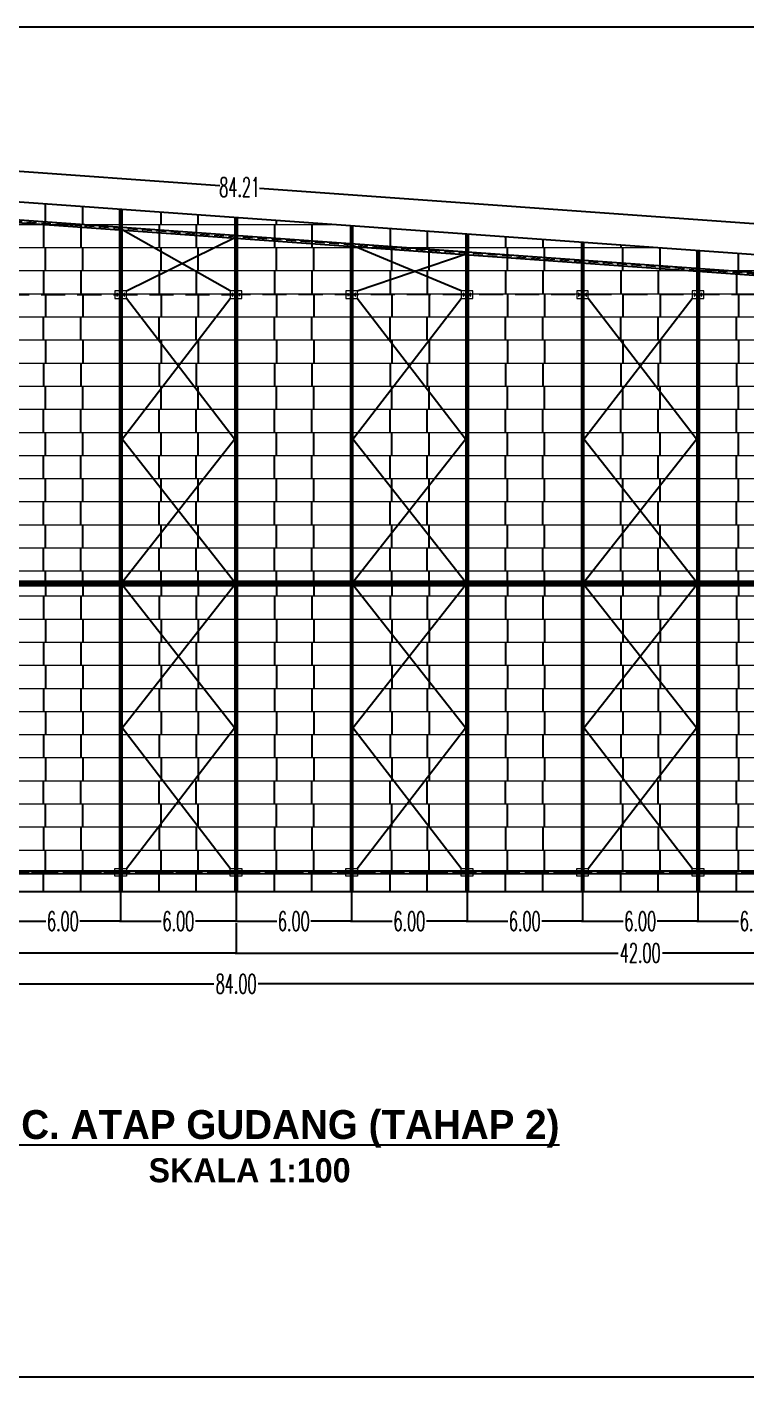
# Model space of a CAD drawing. Header units: millimetres. Extents: x 2175 to 3376, y 1504 to 1740.
# Drawn here: x 2707.1 to 2744.5, y 1505.2 to 1575.3 of the extents above; entities that cross this region are included whole.
import ezdxf

# ---------------------------------------------------------------- set-up
doc = ezdxf.new("R2010")
doc.units = ezdxf.units.MM
doc.linetypes.add('HIDDEN', pattern=[0.375, 0.25, -0.125])
for name, color, linetype in [('Atap', 3, 'Continuous'), ('GR', 7, 'Continuous'), ('KOP TEKS', 1, 'Continuous')]:
    doc.layers.add(name, color=color, linetype=linetype)
for name, color, linetype, lineweight in [('GRS-TIPIS', 253, 'Continuous', 9), ('HAT', 8, 'Continuous', 9), ('Pondasi', 6, 'Continuous', 9)]:
    doc.layers.add(name, color=color, linetype=linetype, lineweight=lineweight)
doc.styles.add('-DIM2', font='simplex.shx', dxfattribs={"width": 0.55})
doc.styles.get("Standard").update_dxf_attribs({"font": 'arial.ttf'})
doc.dimstyles.new('DENAH KANTOR', dxfattribs={"dimtxt": 1, "dimasz": 0.05, "dimexe": 0.05, "dimexo": 0.05, "dimgap": 0.05, "dimtad": 0, "dimtih": 1, "dimtoh": 1, "dimzin": 0, "dimdsep": 46, "dimtxsty": '-DIM2', "dimblk": 'ARCHTICK', "dimcen": 0.3, "dimdle": 0.05, "dimclrd": 1, "dimclre": 1, "dimclrt": 7, "dimadec": 0, "dimazin": 0, "dimtfac": 1, "dimtix": 1, "dimtofl": 0, "dimtmove": 0, "dimatfit": 3, "dimldrblk": 'ARCHTICK', "dimfxl": 1, "dimtolj": 1, "dimtzin": 0, "dimarcsym": 0})

# ---------------------------------------------------------------- blocks, each defined once
blk = doc.blocks.new('WF300')
at = {"layer": 'Pondasi'}
for p, q in [((4219.418, -131.977), (4219.418, -132.102)), ((4219.698, -132.102), (4219.698, -131.977)), ((4219.408, -132.102), (4219.418, -132.102)), ((4219.418, -132.034), (4219.698, -132.034)), ((4219.418, -132.044), (4219.698, -132.044)), ((4219.558, -132.044), (4219.558, -132.034)), ((4219.698, -132.102), (4219.708, -132.102))]:
    blk.add_line(p, q, dxfattribs=at)
blk.add_lwpolyline([(4219.783, -132.189), (4219.783, -131.889), (4219.333, -131.889), (4219.333, -132.189)], close=True, dxfattribs=at)
for points in [[(4219.418, -131.977), (4219.408, -131.977), (4219.408, -132.102)], [(4219.708, -132.102), (4219.708, -131.977), (4219.698, -131.977)]]:
    blk.add_lwpolyline(points, dxfattribs=at)
blk = doc.blocks.new('_ArchTick')
at = {"color": 0, "linetype": 'ByBlock', "const_width": 0.15}
blk.add_lwpolyline([(-0.5, -0.5), (0.5, 0.5)], dxfattribs=at)
blk = doc.blocks.new('*D1006')
at = {"layer": 'Defpoints', "color": 0, "linetype": 'Continuous', "transparency": 16777216}
for p in [(2675.993, 1528.809), (2717.993, 1528.809), (2717.993, 1527.209)]:
    blk.add_point(p, dxfattribs=at)
at = {"layer": 'GR', "color": 1, "linetype": 'Continuous', "lineweight": -2, "transparency": 16777216}
for p, q in [((2675.993, 1528.759), (2675.993, 1527.159)), ((2717.993, 1528.759), (2717.993, 1527.159)), ((2675.943, 1527.209), (2695.843, 1527.209)), ((2718.043, 1527.209), (2698.143, 1527.209))]:
    blk.add_line(p, q, dxfattribs=at)
at = {"layer": 'GR', "color": 1, "linetype": 'Continuous', "lineweight": -2, "transparency": 16777216, "xscale": 0.05, "yscale": 0.05, "zscale": 0.05, "rotation": 180}
blk.add_blockref('_ArchTick', (2675.993, 1527.209), dxfattribs=at)
at = {"layer": 'GR', "color": 1, "linetype": 'Continuous', "lineweight": -2, "transparency": 16777216, "xscale": 0.05, "yscale": 0.05, "zscale": 0.05}
blk.add_blockref('_ArchTick', (2717.993, 1527.209), dxfattribs=at)
at = {"layer": 'GR', "color": 7, "linetype": 'Continuous', "transparency": 16777216, "insert": (2696.993, 1527.209), "char_height": 1, "attachment_point": 5, "style": '-DIM2'}
blk.add_mtext('\\A1;42.00', dxfattribs=at)
blk = doc.blocks.new('*D1007')
at = {"layer": 'Defpoints', "color": 0, "linetype": 'Continuous', "transparency": 16777216}
for p in [(2717.993, 1528.809), (2759.993, 1528.809), (2759.993, 1527.209)]:
    blk.add_point(p, dxfattribs=at)
at = {"layer": 'GR', "color": 1, "linetype": 'Continuous', "lineweight": -2, "transparency": 16777216}
for p, q in [((2717.993, 1528.759), (2717.993, 1527.159)), ((2759.993, 1528.759), (2759.993, 1527.159)), ((2717.943, 1527.209), (2737.843, 1527.209)), ((2760.043, 1527.209), (2740.143, 1527.209))]:
    blk.add_line(p, q, dxfattribs=at)
at = {"layer": 'GR', "color": 1, "linetype": 'Continuous', "lineweight": -2, "transparency": 16777216, "xscale": 0.05, "yscale": 0.05, "zscale": 0.05, "rotation": 180}
blk.add_blockref('_ArchTick', (2717.993, 1527.209), dxfattribs=at)
at = {"layer": 'GR', "color": 1, "linetype": 'Continuous', "lineweight": -2, "transparency": 16777216, "xscale": 0.05, "yscale": 0.05, "zscale": 0.05}
blk.add_blockref('_ArchTick', (2759.993, 1527.209), dxfattribs=at)
at = {"layer": 'GR', "color": 7, "linetype": 'Continuous', "transparency": 16777216, "insert": (2738.993, 1527.209), "char_height": 1, "attachment_point": 5, "style": '-DIM2'}
blk.add_mtext('\\A1;42.00', dxfattribs=at)
blk = doc.blocks.new('*D1009')
at = {"layer": 'Defpoints', "color": 0, "linetype": 'Continuous', "transparency": 16777216}
for p in [(2676.065, 1568.406), (2760.179, 1564.002), (2760.065, 1562.406)]:
    blk.add_point(p, dxfattribs=at)
at = {"layer": 'GR', "color": 1, "linetype": 'Continuous', "lineweight": -2, "transparency": 16777216}
for p, q in [((2676.068, 1568.456), (2676.182, 1570.052)), ((2676.129, 1570.006), (2717.146, 1567.076)), ((2760.228, 1563.999), (2719.211, 1566.929)), ((2760.068, 1562.456), (2760.182, 1564.052))]:
    blk.add_line(p, q, dxfattribs=at)
at = {"layer": 'GR', "color": 1, "linetype": 'Continuous', "lineweight": -2, "transparency": 16777216, "xscale": 0.05, "yscale": 0.05, "zscale": 0.05}
for p, rotation in [((2676.179, 1570.002), 175.914383220025), ((2760.179, 1564.002), 355.914383220025)]:
    blk.add_blockref('_ArchTick', p, dxfattribs=dict(at, rotation=rotation))
at = {"layer": 'GR', "color": 7, "linetype": 'Continuous', "transparency": 16777216, "insert": (2718.179, 1567.002), "char_height": 1, "attachment_point": 5, "style": '-DIM2'}
blk.add_mtext('\\A1;84.21', dxfattribs=at)
blk = doc.blocks.new('*D1010')
at = {"layer": 'Defpoints', "color": 0, "linetype": 'Continuous', "transparency": 16777216}
for p in [(2675.993, 1527.209), (2759.993, 1527.209), (2759.993, 1525.609)]:
    blk.add_point(p, dxfattribs=at)
at = {"layer": 'GR', "color": 1, "linetype": 'Continuous', "lineweight": -2, "transparency": 16777216}
for p, q in [((2675.993, 1527.159), (2675.993, 1525.559)), ((2759.993, 1527.159), (2759.993, 1525.559)), ((2675.943, 1525.609), (2716.843, 1525.609)), ((2760.043, 1525.609), (2719.143, 1525.609))]:
    blk.add_line(p, q, dxfattribs=at)
at = {"layer": 'GR', "color": 1, "linetype": 'Continuous', "lineweight": -2, "transparency": 16777216, "xscale": 0.05, "yscale": 0.05, "zscale": 0.05, "rotation": 180}
blk.add_blockref('_ArchTick', (2675.993, 1525.609), dxfattribs=at)
at = {"layer": 'GR', "color": 1, "linetype": 'Continuous', "lineweight": -2, "transparency": 16777216, "xscale": 0.05, "yscale": 0.05, "zscale": 0.05}
blk.add_blockref('_ArchTick', (2759.993, 1525.609), dxfattribs=at)
at = {"layer": 'GR', "color": 7, "linetype": 'Continuous', "transparency": 16777216, "insert": (2717.993, 1525.609), "char_height": 1, "attachment_point": 5, "style": '-DIM2'}
blk.add_mtext('\\A1;84.00', dxfattribs=at)
blk = doc.blocks.new('*D1015')
at = {"layer": 'Defpoints', "color": 0, "linetype": 'Continuous', "transparency": 16777216}
for p in [(2717.993, 1530.409), (2723.993, 1530.409), (2717.993, 1528.859)]:
    blk.add_point(p, dxfattribs=at)
at = {"layer": 'GR', "color": 1, "linetype": 'Continuous', "lineweight": -2, "transparency": 16777216}
for p, q in [((2717.993, 1530.359), (2717.993, 1528.809)), ((2723.993, 1530.359), (2723.993, 1528.809)), ((2717.943, 1528.859), (2720.105, 1528.859)), ((2724.043, 1528.859), (2721.881, 1528.859))]:
    blk.add_line(p, q, dxfattribs=at)
at = {"layer": 'GR', "color": 1, "linetype": 'Continuous', "lineweight": -2, "transparency": 16777216, "xscale": 0.05, "yscale": 0.05, "zscale": 0.05, "rotation": 180}
blk.add_blockref('_ArchTick', (2717.993, 1528.859), dxfattribs=at)
at = {"layer": 'GR', "color": 1, "linetype": 'Continuous', "lineweight": -2, "transparency": 16777216, "xscale": 0.05, "yscale": 0.05, "zscale": 0.05}
blk.add_blockref('_ArchTick', (2723.993, 1528.859), dxfattribs=at)
at = {"layer": 'GR', "color": 7, "linetype": 'Continuous', "transparency": 16777216, "insert": (2720.993, 1528.859), "char_height": 1, "attachment_point": 5, "style": '-DIM2'}
blk.add_mtext('\\A1;6.00', dxfattribs=at)
blk = doc.blocks.new('*D1016')
at = {"layer": 'Defpoints', "color": 0, "linetype": 'Continuous', "transparency": 16777216}
for p in [(2711.993, 1530.409), (2717.993, 1530.409), (2717.993, 1528.859)]:
    blk.add_point(p, dxfattribs=at)
at = {"layer": 'GR', "color": 1, "linetype": 'Continuous', "lineweight": -2, "transparency": 16777216}
for p, q in [((2711.993, 1530.359), (2711.993, 1528.809)), ((2717.993, 1530.359), (2717.993, 1528.809)), ((2711.943, 1528.859), (2714.105, 1528.859)), ((2718.043, 1528.859), (2715.881, 1528.859))]:
    blk.add_line(p, q, dxfattribs=at)
at = {"layer": 'GR', "color": 1, "linetype": 'Continuous', "lineweight": -2, "transparency": 16777216, "xscale": 0.05, "yscale": 0.05, "zscale": 0.05, "rotation": 180}
blk.add_blockref('_ArchTick', (2711.993, 1528.859), dxfattribs=at)
at = {"layer": 'GR', "color": 1, "linetype": 'Continuous', "lineweight": -2, "transparency": 16777216, "xscale": 0.05, "yscale": 0.05, "zscale": 0.05}
blk.add_blockref('_ArchTick', (2717.993, 1528.859), dxfattribs=at)
at = {"layer": 'GR', "color": 7, "linetype": 'Continuous', "transparency": 16777216, "insert": (2714.993, 1528.859), "char_height": 1, "attachment_point": 5, "style": '-DIM2'}
blk.add_mtext('\\A1;6.00', dxfattribs=at)
blk = doc.blocks.new('*D1018')
at = {"layer": 'Defpoints', "color": 0, "linetype": 'Continuous', "transparency": 16777216}
for p in [(2705.993, 1530.409), (2711.993, 1530.409), (2705.993, 1528.859)]:
    blk.add_point(p, dxfattribs=at)
at = {"layer": 'GR', "color": 1, "linetype": 'Continuous', "lineweight": -2, "transparency": 16777216}
for p, q in [((2705.993, 1530.359), (2705.993, 1528.809)), ((2711.993, 1530.359), (2711.993, 1528.809)), ((2705.943, 1528.859), (2708.105, 1528.859)), ((2712.043, 1528.859), (2709.881, 1528.859))]:
    blk.add_line(p, q, dxfattribs=at)
at = {"layer": 'GR', "color": 1, "linetype": 'Continuous', "lineweight": -2, "transparency": 16777216, "xscale": 0.05, "yscale": 0.05, "zscale": 0.05, "rotation": 180}
blk.add_blockref('_ArchTick', (2705.993, 1528.859), dxfattribs=at)
at = {"layer": 'GR', "color": 1, "linetype": 'Continuous', "lineweight": -2, "transparency": 16777216, "xscale": 0.05, "yscale": 0.05, "zscale": 0.05}
blk.add_blockref('_ArchTick', (2711.993, 1528.859), dxfattribs=at)
at = {"layer": 'GR', "color": 7, "linetype": 'Continuous', "transparency": 16777216, "insert": (2708.993, 1528.859), "char_height": 1, "attachment_point": 5, "style": '-DIM2'}
blk.add_mtext('\\A1;6.00', dxfattribs=at)
blk = doc.blocks.new('*D1021')
at = {"layer": 'Defpoints', "color": 0, "linetype": 'Continuous', "transparency": 16777216}
for p in [(2735.993, 1530.409), (2741.993, 1530.409), (2741.993, 1528.859)]:
    blk.add_point(p, dxfattribs=at)
at = {"layer": 'GR', "color": 1, "linetype": 'Continuous', "lineweight": -2, "transparency": 16777216}
for p, q in [((2735.993, 1530.359), (2735.993, 1528.809)), ((2741.993, 1530.359), (2741.993, 1528.809)), ((2735.943, 1528.859), (2738.105, 1528.859)), ((2742.043, 1528.859), (2739.881, 1528.859))]:
    blk.add_line(p, q, dxfattribs=at)
at = {"layer": 'GR', "color": 1, "linetype": 'Continuous', "lineweight": -2, "transparency": 16777216, "xscale": 0.05, "yscale": 0.05, "zscale": 0.05, "rotation": 180}
blk.add_blockref('_ArchTick', (2735.993, 1528.859), dxfattribs=at)
at = {"layer": 'GR', "color": 1, "linetype": 'Continuous', "lineweight": -2, "transparency": 16777216, "xscale": 0.05, "yscale": 0.05, "zscale": 0.05}
blk.add_blockref('_ArchTick', (2741.993, 1528.859), dxfattribs=at)
at = {"layer": 'GR', "color": 7, "linetype": 'Continuous', "transparency": 16777216, "insert": (2738.993, 1528.859), "char_height": 1, "attachment_point": 5, "style": '-DIM2'}
blk.add_mtext('\\A1;6.00', dxfattribs=at)
blk = doc.blocks.new('*D1022')
at = {"layer": 'Defpoints', "color": 0, "linetype": 'Continuous', "transparency": 16777216}
for p in [(2741.993, 1530.409), (2747.993, 1530.409), (2741.993, 1528.859)]:
    blk.add_point(p, dxfattribs=at)
at = {"layer": 'GR', "color": 1, "linetype": 'Continuous', "lineweight": -2, "transparency": 16777216}
for p, q in [((2741.993, 1530.359), (2741.993, 1528.809)), ((2747.993, 1530.359), (2747.993, 1528.809)), ((2741.943, 1528.859), (2744.105, 1528.859)), ((2748.043, 1528.859), (2745.881, 1528.859))]:
    blk.add_line(p, q, dxfattribs=at)
at = {"layer": 'GR', "color": 1, "linetype": 'Continuous', "lineweight": -2, "transparency": 16777216, "xscale": 0.05, "yscale": 0.05, "zscale": 0.05, "rotation": 180}
blk.add_blockref('_ArchTick', (2741.993, 1528.859), dxfattribs=at)
at = {"layer": 'GR', "color": 1, "linetype": 'Continuous', "lineweight": -2, "transparency": 16777216, "xscale": 0.05, "yscale": 0.05, "zscale": 0.05}
blk.add_blockref('_ArchTick', (2747.993, 1528.859), dxfattribs=at)
at = {"layer": 'GR', "color": 7, "linetype": 'Continuous', "transparency": 16777216, "insert": (2744.993, 1528.859), "char_height": 1, "attachment_point": 5, "style": '-DIM2'}
blk.add_mtext('\\A1;6.00', dxfattribs=at)
blk = doc.blocks.new('*D1023')
at = {"layer": 'Defpoints', "color": 0, "linetype": 'Continuous', "transparency": 16777216}
for p in [(2729.993, 1530.409), (2735.993, 1530.409), (2729.993, 1528.859)]:
    blk.add_point(p, dxfattribs=at)
at = {"layer": 'GR', "color": 1, "linetype": 'Continuous', "lineweight": -2, "transparency": 16777216}
for p, q in [((2729.993, 1530.359), (2729.993, 1528.809)), ((2735.993, 1530.359), (2735.993, 1528.809)), ((2729.943, 1528.859), (2732.105, 1528.859)), ((2736.043, 1528.859), (2733.881, 1528.859))]:
    blk.add_line(p, q, dxfattribs=at)
at = {"layer": 'GR', "color": 1, "linetype": 'Continuous', "lineweight": -2, "transparency": 16777216, "xscale": 0.05, "yscale": 0.05, "zscale": 0.05, "rotation": 180}
blk.add_blockref('_ArchTick', (2729.993, 1528.859), dxfattribs=at)
at = {"layer": 'GR', "color": 1, "linetype": 'Continuous', "lineweight": -2, "transparency": 16777216, "xscale": 0.05, "yscale": 0.05, "zscale": 0.05}
blk.add_blockref('_ArchTick', (2735.993, 1528.859), dxfattribs=at)
at = {"layer": 'GR', "color": 7, "linetype": 'Continuous', "transparency": 16777216, "insert": (2732.993, 1528.859), "char_height": 1, "attachment_point": 5, "style": '-DIM2'}
blk.add_mtext('\\A1;6.00', dxfattribs=at)
blk = doc.blocks.new('*D1024')
at = {"layer": 'Defpoints', "color": 0, "linetype": 'Continuous', "transparency": 16777216}
for p in [(2723.993, 1530.409), (2729.993, 1530.409), (2729.993, 1528.859)]:
    blk.add_point(p, dxfattribs=at)
at = {"layer": 'GR', "color": 1, "linetype": 'Continuous', "lineweight": -2, "transparency": 16777216}
for p, q in [((2723.993, 1530.359), (2723.993, 1528.809)), ((2729.993, 1530.359), (2729.993, 1528.809)), ((2723.943, 1528.859), (2726.105, 1528.859)), ((2730.043, 1528.859), (2727.881, 1528.859))]:
    blk.add_line(p, q, dxfattribs=at)
at = {"layer": 'GR', "color": 1, "linetype": 'Continuous', "lineweight": -2, "transparency": 16777216, "xscale": 0.05, "yscale": 0.05, "zscale": 0.05, "rotation": 180}
blk.add_blockref('_ArchTick', (2723.993, 1528.859), dxfattribs=at)
at = {"layer": 'GR', "color": 1, "linetype": 'Continuous', "lineweight": -2, "transparency": 16777216, "xscale": 0.05, "yscale": 0.05, "zscale": 0.05}
blk.add_blockref('_ArchTick', (2729.993, 1528.859), dxfattribs=at)
at = {"layer": 'GR', "color": 7, "linetype": 'Continuous', "transparency": 16777216, "insert": (2726.993, 1528.859), "char_height": 1, "attachment_point": 5, "style": '-DIM2'}
blk.add_mtext('\\A1;6.00', dxfattribs=at)

msp = doc.modelspace()

# ---------------------------------------------------------------- linework, layer by layer
at = {"color": 1}
for p, q in [((2708.093, 1565.059), (2708.093, 1566.119)), ((2710.027, 1565.059), (2710.027, 1565.981)), ((2711.993, 1565.84), (2711.993, 1530.409)), ((2714.093, 1565.059), (2714.093, 1565.69)), ((2716.027, 1565.059), (2716.027, 1565.552)), ((2717.993, 1565.411), (2717.993, 1530.409)), ((2707.993, 1565.059), (2707.993, 1563.859)), ((2709.927, 1565.059), (2709.927, 1563.859)), ((2713.993, 1565.059), (2713.993, 1563.859)), ((2715.927, 1565.059), (2715.927, 1563.859)), ((2719.993, 1565.059), (2719.993, 1563.859)), ((2720.093, 1565.059), (2720.093, 1565.261)), ((2721.927, 1565.059), (2721.927, 1563.859)), ((2722.027, 1565.059), (2722.027, 1565.123)), ((2723.993, 1564.983), (2723.993, 1530.409)), ((2725.993, 1564.84), (2725.993, 1563.859)), ((2727.927, 1564.702), (2727.927, 1563.859)), ((2729.993, 1564.554), (2729.993, 1530.409)), ((2731.993, 1564.411), (2731.993, 1563.859)), ((2733.927, 1564.273), (2733.927, 1563.859)), ((2735.993, 1564.126), (2735.993, 1530.409)), ((2737.993, 1563.983), (2737.993, 1563.859)), ((2708.093, 1562.659), (2708.093, 1563.859)), ((2710.027, 1562.659), (2710.027, 1563.859)), ((2714.093, 1562.659), (2714.093, 1563.859)), ((2716.027, 1562.659), (2716.027, 1563.859)), ((2720.093, 1562.659), (2720.093, 1563.859)), ((2722.027, 1562.659), (2722.027, 1563.859)), ((2726.093, 1562.659), (2726.093, 1563.859)), ((2728.027, 1562.659), (2728.027, 1563.859)), ((2732.093, 1562.659), (2732.093, 1563.859)), ((2734.027, 1562.659), (2734.027, 1563.859)), ((2738.093, 1562.659), (2738.093, 1563.859)), ((2740.027, 1562.659), (2740.027, 1563.859)), ((2741.993, 1563.697), (2741.993, 1530.409)), ((2744.093, 1562.659), (2744.093, 1563.547)), ((2707.993, 1562.659), (2707.993, 1561.459)), ((2709.927, 1562.659), (2709.927, 1561.459)), ((2713.993, 1562.659), (2713.993, 1561.459)), ((2715.927, 1562.659), (2715.927, 1561.459)), ((2719.993, 1562.659), (2719.993, 1561.459)), ((2721.927, 1562.659), (2721.927, 1561.459)), ((2725.993, 1562.659), (2725.993, 1561.459)), ((2727.927, 1562.659), (2727.927, 1561.459)), ((2731.993, 1562.659), (2731.993, 1561.459)), ((2733.927, 1562.659), (2733.927, 1561.459)), ((2737.993, 1562.659), (2737.993, 1561.459)), ((2739.927, 1562.659), (2739.927, 1561.459)), ((2743.993, 1562.659), (2743.993, 1561.459)), ((2708.093, 1561.459), (2708.093, 1560.259)), ((2710.027, 1561.459), (2710.027, 1560.259)), ((2714.093, 1561.459), (2714.093, 1560.259)), ((2716.027, 1561.459), (2716.027, 1560.259)), ((2720.093, 1561.459), (2720.093, 1560.259)), ((2722.027, 1561.459), (2722.027, 1560.259)), ((2726.093, 1561.459), (2726.093, 1560.259)), ((2728.027, 1561.459), (2728.027, 1560.259)), ((2732.093, 1561.459), (2732.093, 1560.259)), ((2734.027, 1561.459), (2734.027, 1560.259)), ((2738.093, 1561.459), (2738.093, 1560.259)), ((2740.027, 1561.459), (2740.027, 1560.259)), ((2744.093, 1561.459), (2744.093, 1560.259)), ((2707.993, 1559.059), (2707.993, 1560.259)), ((2709.927, 1559.059), (2709.927, 1560.259)), ((2713.993, 1559.059), (2713.993, 1560.259)), ((2715.927, 1559.059), (2715.927, 1560.259)), ((2719.993, 1559.059), (2719.993, 1560.259)), ((2721.927, 1559.059), (2721.927, 1560.259)), ((2725.993, 1559.059), (2725.993, 1560.259)), ((2727.927, 1559.059), (2727.927, 1560.259)), ((2731.993, 1559.059), (2731.993, 1560.259)), ((2733.927, 1559.059), (2733.927, 1560.259)), ((2737.993, 1559.059), (2737.993, 1560.259)), ((2739.927, 1559.059), (2739.927, 1560.259)), ((2743.993, 1559.059), (2743.993, 1560.259)), ((2708.093, 1559.059), (2708.093, 1557.859)), ((2710.027, 1559.059), (2710.027, 1557.859)), ((2714.093, 1559.059), (2714.093, 1557.859)), ((2716.027, 1559.059), (2716.027, 1557.859)), ((2720.093, 1559.059), (2720.093, 1557.859)), ((2722.027, 1559.059), (2722.027, 1557.859)), ((2726.093, 1559.059), (2726.093, 1557.859)), ((2728.027, 1559.059), (2728.027, 1557.859)), ((2732.093, 1559.059), (2732.093, 1557.859)), ((2734.027, 1559.059), (2734.027, 1557.859)), ((2738.093, 1559.059), (2738.093, 1557.859)), ((2740.027, 1559.059), (2740.027, 1557.859)), ((2744.093, 1559.059), (2744.093, 1557.859)), ((2707.993, 1557.859), (2707.993, 1556.659)), ((2709.927, 1557.859), (2709.927, 1556.659)), ((2713.993, 1557.859), (2713.993, 1556.659)), ((2715.927, 1557.859), (2715.927, 1556.659)), ((2719.993, 1557.859), (2719.993, 1556.659)), ((2721.927, 1557.859), (2721.927, 1556.659)), ((2725.993, 1557.859), (2725.993, 1556.659)), ((2727.927, 1557.859), (2727.927, 1556.659)), ((2731.993, 1557.859), (2731.993, 1556.659)), ((2733.927, 1557.859), (2733.927, 1556.659)), ((2737.993, 1557.859), (2737.993, 1556.659)), ((2739.927, 1557.859), (2739.927, 1556.659)), ((2743.993, 1557.859), (2743.993, 1556.659)), ((2708.093, 1555.459), (2708.093, 1556.659)), ((2710.027, 1555.459), (2710.027, 1556.659)), ((2714.093, 1555.459), (2714.093, 1556.659)), ((2716.027, 1555.459), (2716.027, 1556.659)), ((2720.093, 1555.459), (2720.093, 1556.659)), ((2722.027, 1555.459), (2722.027, 1556.659)), ((2726.093, 1555.459), (2726.093, 1556.659)), ((2728.027, 1555.459), (2728.027, 1556.659)), ((2732.093, 1555.459), (2732.093, 1556.659)), ((2734.027, 1555.459), (2734.027, 1556.659)), ((2738.093, 1555.459), (2738.093, 1556.659)), ((2740.027, 1555.459), (2740.027, 1556.659)), ((2744.093, 1555.459), (2744.093, 1556.659)), ((2707.993, 1554.259), (2707.993, 1555.459)), ((2709.927, 1554.259), (2709.927, 1555.459)), ((2713.993, 1554.259), (2713.993, 1555.459)), ((2715.927, 1554.259), (2715.927, 1555.459)), ((2719.993, 1554.259), (2719.993, 1555.459)), ((2721.927, 1554.259), (2721.927, 1555.459)), ((2725.993, 1554.259), (2725.993, 1555.459)), ((2727.927, 1554.259), (2727.927, 1555.459)), ((2731.993, 1554.259), (2731.993, 1555.459)), ((2733.927, 1554.259), (2733.927, 1555.459)), ((2737.993, 1554.259), (2737.993, 1555.459)), ((2739.927, 1554.259), (2739.927, 1555.459)), ((2743.993, 1554.259), (2743.993, 1555.459)), ((2708.093, 1553.059), (2708.093, 1554.259)), ((2710.027, 1553.059), (2710.027, 1554.259)), ((2714.093, 1553.059), (2714.093, 1554.259)), ((2716.027, 1553.059), (2716.027, 1554.259)), ((2720.093, 1553.059), (2720.093, 1554.259)), ((2722.027, 1553.059), (2722.027, 1554.259)), ((2726.093, 1553.059), (2726.093, 1554.259)), ((2728.027, 1553.059), (2728.027, 1554.259)), ((2732.093, 1553.059), (2732.093, 1554.259)), ((2734.027, 1553.059), (2734.027, 1554.259)), ((2738.093, 1553.059), (2738.093, 1554.259)), ((2740.027, 1553.059), (2740.027, 1554.259)), ((2744.093, 1553.059), (2744.093, 1554.259)), ((2707.993, 1551.859), (2707.993, 1553.059)), ((2709.927, 1551.859), (2709.927, 1553.059)), ((2713.993, 1551.859), (2713.993, 1553.059)), ((2715.927, 1551.859), (2715.927, 1553.059)), ((2719.993, 1551.859), (2719.993, 1553.059)), ((2721.927, 1551.859), (2721.927, 1553.059)), ((2725.993, 1551.859), (2725.993, 1553.059)), ((2727.927, 1551.859), (2727.927, 1553.059)), ((2731.993, 1551.859), (2731.993, 1553.059)), ((2733.927, 1551.859), (2733.927, 1553.059)), ((2737.993, 1551.859), (2737.993, 1553.059)), ((2739.927, 1551.859), (2739.927, 1553.059)), ((2743.993, 1551.859), (2743.993, 1553.059)), ((2708.093, 1550.659), (2708.093, 1551.859)), ((2710.027, 1550.659), (2710.027, 1551.859)), ((2714.093, 1550.659), (2714.093, 1551.859)), ((2716.027, 1550.659), (2716.027, 1551.859)), ((2720.093, 1550.659), (2720.093, 1551.859)), ((2722.027, 1550.659), (2722.027, 1551.859)), ((2726.093, 1550.659), (2726.093, 1551.859)), ((2728.027, 1550.659), (2728.027, 1551.859)), ((2732.093, 1550.659), (2732.093, 1551.859)), ((2734.027, 1550.659), (2734.027, 1551.859)), ((2738.093, 1550.659), (2738.093, 1551.859)), ((2740.027, 1550.659), (2740.027, 1551.859)), ((2744.093, 1550.659), (2744.093, 1551.859)), ((2707.993, 1549.459), (2707.993, 1550.659)), ((2709.927, 1549.459), (2709.927, 1550.659)), ((2713.993, 1549.459), (2713.993, 1550.659)), ((2715.927, 1549.459), (2715.927, 1550.659)), ((2719.993, 1549.459), (2719.993, 1550.659)), ((2721.927, 1549.459), (2721.927, 1550.659)), ((2725.993, 1549.459), (2725.993, 1550.659)), ((2727.927, 1549.459), (2727.927, 1550.659)), ((2731.993, 1549.459), (2731.993, 1550.659)), ((2733.927, 1549.459), (2733.927, 1550.659)), ((2737.993, 1549.459), (2737.993, 1550.659)), ((2739.927, 1549.459), (2739.927, 1550.659)), ((2743.993, 1549.459), (2743.993, 1550.659)), ((2708.093, 1548.259), (2708.093, 1549.459)), ((2710.027, 1548.259), (2710.027, 1549.459)), ((2714.093, 1548.259), (2714.093, 1549.459)), ((2716.027, 1548.259), (2716.027, 1549.459)), ((2720.093, 1548.259), (2720.093, 1549.459)), ((2722.027, 1548.259), (2722.027, 1549.459)), ((2726.093, 1548.259), (2726.093, 1549.459)), ((2728.027, 1548.259), (2728.027, 1549.459)), ((2732.093, 1548.259), (2732.093, 1549.459)), ((2734.027, 1548.259), (2734.027, 1549.459)), ((2738.093, 1548.259), (2738.093, 1549.459)), ((2740.027, 1548.259), (2740.027, 1549.459)), ((2744.093, 1548.259), (2744.093, 1549.459)), ((2707.993, 1547.059), (2707.993, 1548.259)), ((2709.927, 1547.059), (2709.927, 1548.259)), ((2713.993, 1547.059), (2713.993, 1548.259)), ((2715.927, 1547.059), (2715.927, 1548.259)), ((2719.993, 1547.059), (2719.993, 1548.259)), ((2721.927, 1547.059), (2721.927, 1548.259)), ((2725.993, 1547.059), (2725.993, 1548.259)), ((2727.927, 1547.059), (2727.927, 1548.259)), ((2731.993, 1547.059), (2731.993, 1548.259)), ((2733.927, 1547.059), (2733.927, 1548.259)), ((2737.993, 1547.059), (2737.993, 1548.259)), ((2739.927, 1547.059), (2739.927, 1548.259)), ((2743.993, 1547.059), (2743.993, 1548.259)), ((2708.093, 1546.409), (2708.093, 1547.059)), ((2710.027, 1546.409), (2710.027, 1547.059)), ((2714.093, 1546.409), (2714.093, 1547.059)), ((2716.027, 1546.409), (2716.027, 1547.059)), ((2720.093, 1546.409), (2720.093, 1547.059)), ((2722.027, 1546.409), (2722.027, 1547.059)), ((2726.093, 1546.409), (2726.093, 1547.059)), ((2728.027, 1546.409), (2728.027, 1547.059)), ((2732.093, 1546.409), (2732.093, 1547.059)), ((2734.027, 1546.409), (2734.027, 1547.059)), ((2738.093, 1546.409), (2738.093, 1547.059)), ((2740.027, 1546.409), (2740.027, 1547.059)), ((2744.093, 1546.409), (2744.093, 1547.059)), ((2674.993, 1546.409), (2760.993, 1546.409)), ((2707.993, 1545.759), (2707.993, 1544.559)), ((2708.093, 1546.409), (2708.093, 1545.759)), ((2709.927, 1545.759), (2709.927, 1544.559)), ((2710.027, 1546.409), (2710.027, 1545.759)), ((2713.993, 1545.759), (2713.993, 1544.559)), ((2714.093, 1546.409), (2714.093, 1545.759)), ((2715.927, 1545.759), (2715.927, 1544.559)), ((2716.027, 1546.409), (2716.027, 1545.759)), ((2719.993, 1545.759), (2719.993, 1544.559)), ((2720.093, 1546.409), (2720.093, 1545.759)), ((2721.927, 1545.759), (2721.927, 1544.559)), ((2722.027, 1546.409), (2722.027, 1545.759)), ((2725.993, 1545.759), (2725.993, 1544.559)), ((2726.093, 1546.409), (2726.093, 1545.759)), ((2727.927, 1545.759), (2727.927, 1544.559)), ((2728.027, 1546.409), (2728.027, 1545.759)), ((2731.993, 1545.759), (2731.993, 1544.559)), ((2732.093, 1546.409), (2732.093, 1545.759)), ((2733.927, 1545.759), (2733.927, 1544.559)), ((2734.027, 1546.409), (2734.027, 1545.759)), ((2737.993, 1545.759), (2737.993, 1544.559)), ((2738.093, 1546.409), (2738.093, 1545.759)), ((2739.927, 1545.759), (2739.927, 1544.559)), ((2740.027, 1546.409), (2740.027, 1545.759)), ((2743.993, 1545.759), (2743.993, 1544.559)), ((2744.093, 1546.409), (2744.093, 1545.759)), ((2708.093, 1544.559), (2708.093, 1543.359)), ((2710.027, 1544.559), (2710.027, 1543.359)), ((2714.093, 1544.559), (2714.093, 1543.359)), ((2716.027, 1544.559), (2716.027, 1543.359)), ((2720.093, 1544.559), (2720.093, 1543.359)), ((2722.027, 1544.559), (2722.027, 1543.359)), ((2726.093, 1544.559), (2726.093, 1543.359)), ((2728.027, 1544.559), (2728.027, 1543.359)), ((2732.093, 1544.559), (2732.093, 1543.359)), ((2734.027, 1544.559), (2734.027, 1543.359)), ((2738.093, 1544.559), (2738.093, 1543.359)), ((2740.027, 1544.559), (2740.027, 1543.359)), ((2744.093, 1544.559), (2744.093, 1543.359)), ((2707.993, 1543.359), (2707.993, 1542.159)), ((2709.927, 1543.359), (2709.927, 1542.159)), ((2713.993, 1543.359), (2713.993, 1542.159)), ((2715.927, 1543.359), (2715.927, 1542.159)), ((2719.993, 1543.359), (2719.993, 1542.159)), ((2721.927, 1543.359), (2721.927, 1542.159)), ((2725.993, 1543.359), (2725.993, 1542.159)), ((2727.927, 1543.359), (2727.927, 1542.159)), ((2731.993, 1543.359), (2731.993, 1542.159)), ((2733.927, 1543.359), (2733.927, 1542.159)), ((2737.993, 1543.359), (2737.993, 1542.159)), ((2739.927, 1543.359), (2739.927, 1542.159)), ((2743.993, 1543.359), (2743.993, 1542.159)), ((2708.093, 1542.159), (2708.093, 1540.959)), ((2710.027, 1542.159), (2710.027, 1540.959)), ((2714.093, 1542.159), (2714.093, 1540.959)), ((2716.027, 1542.159), (2716.027, 1540.959)), ((2720.093, 1542.159), (2720.093, 1540.959)), ((2722.027, 1542.159), (2722.027, 1540.959)), ((2726.093, 1542.159), (2726.093, 1540.959)), ((2728.027, 1542.159), (2728.027, 1540.959)), ((2732.093, 1542.159), (2732.093, 1540.959)), ((2734.027, 1542.159), (2734.027, 1540.959)), ((2738.093, 1542.159), (2738.093, 1540.959)), ((2740.027, 1542.159), (2740.027, 1540.959)), ((2744.093, 1542.159), (2744.093, 1540.959)), ((2707.993, 1540.959), (2707.993, 1539.759)), ((2709.927, 1540.959), (2709.927, 1539.759)), ((2713.993, 1540.959), (2713.993, 1539.759)), ((2715.927, 1540.959), (2715.927, 1539.759)), ((2719.993, 1540.959), (2719.993, 1539.759)), ((2721.927, 1540.959), (2721.927, 1539.759)), ((2725.993, 1540.959), (2725.993, 1539.759)), ((2727.927, 1540.959), (2727.927, 1539.759)), ((2731.993, 1540.959), (2731.993, 1539.759)), ((2733.927, 1540.959), (2733.927, 1539.759)), ((2737.993, 1540.959), (2737.993, 1539.759)), ((2739.927, 1540.959), (2739.927, 1539.759)), ((2743.993, 1540.959), (2743.993, 1539.759)), ((2708.093, 1539.759), (2708.093, 1538.559)), ((2710.027, 1539.759), (2710.027, 1538.559)), ((2714.093, 1539.759), (2714.093, 1538.559)), ((2716.027, 1539.759), (2716.027, 1538.559)), ((2720.093, 1539.759), (2720.093, 1538.559)), ((2722.027, 1539.759), (2722.027, 1538.559)), ((2726.093, 1539.759), (2726.093, 1538.559)), ((2728.027, 1539.759), (2728.027, 1538.559)), ((2732.093, 1539.759), (2732.093, 1538.559)), ((2734.027, 1539.759), (2734.027, 1538.559)), ((2738.093, 1539.759), (2738.093, 1538.559)), ((2740.027, 1539.759), (2740.027, 1538.559)), ((2744.093, 1539.759), (2744.093, 1538.559)), ((2707.993, 1538.559), (2707.993, 1537.359)), ((2709.927, 1538.559), (2709.927, 1537.359)), ((2713.993, 1538.559), (2713.993, 1537.359)), ((2715.927, 1538.559), (2715.927, 1537.359)), ((2719.993, 1538.559), (2719.993, 1537.359)), ((2721.927, 1538.559), (2721.927, 1537.359)), ((2725.993, 1538.559), (2725.993, 1537.359)), ((2727.927, 1538.559), (2727.927, 1537.359)), ((2731.993, 1538.559), (2731.993, 1537.359)), ((2733.927, 1538.559), (2733.927, 1537.359)), ((2737.993, 1538.559), (2737.993, 1537.359)), ((2739.927, 1538.559), (2739.927, 1537.359)), ((2743.993, 1538.559), (2743.993, 1537.359)), ((2708.093, 1537.359), (2708.093, 1536.159)), ((2710.027, 1537.359), (2710.027, 1536.159)), ((2714.093, 1537.359), (2714.093, 1536.159)), ((2716.027, 1537.359), (2716.027, 1536.159)), ((2720.093, 1537.359), (2720.093, 1536.159)), ((2722.027, 1537.359), (2722.027, 1536.159)), ((2726.093, 1537.359), (2726.093, 1536.159)), ((2728.027, 1537.359), (2728.027, 1536.159)), ((2732.093, 1537.359), (2732.093, 1536.159)), ((2734.027, 1537.359), (2734.027, 1536.159)), ((2738.093, 1537.359), (2738.093, 1536.159)), ((2740.027, 1537.359), (2740.027, 1536.159)), ((2744.093, 1537.359), (2744.093, 1536.159)), ((2707.993, 1534.959), (2707.993, 1536.159)), ((2709.927, 1534.959), (2709.927, 1536.159)), ((2713.993, 1534.959), (2713.993, 1536.159)), ((2715.927, 1534.959), (2715.927, 1536.159)), ((2719.993, 1534.959), (2719.993, 1536.159)), ((2721.927, 1534.959), (2721.927, 1536.159)), ((2725.993, 1534.959), (2725.993, 1536.159)), ((2727.927, 1534.959), (2727.927, 1536.159)), ((2731.993, 1534.959), (2731.993, 1536.159)), ((2733.927, 1534.959), (2733.927, 1536.159)), ((2737.993, 1534.959), (2737.993, 1536.159)), ((2739.927, 1534.959), (2739.927, 1536.159)), ((2743.993, 1534.959), (2743.993, 1536.159)), ((2708.093, 1533.759), (2708.093, 1534.959)), ((2710.027, 1533.759), (2710.027, 1534.959)), ((2714.093, 1533.759), (2714.093, 1534.959)), ((2716.027, 1533.759), (2716.027, 1534.959)), ((2720.093, 1533.759), (2720.093, 1534.959)), ((2722.027, 1533.759), (2722.027, 1534.959)), ((2726.093, 1533.759), (2726.093, 1534.959)), ((2728.027, 1533.759), (2728.027, 1534.959)), ((2732.093, 1533.759), (2732.093, 1534.959)), ((2734.027, 1533.759), (2734.027, 1534.959)), ((2738.093, 1533.759), (2738.093, 1534.959)), ((2740.027, 1533.759), (2740.027, 1534.959)), ((2744.093, 1533.759), (2744.093, 1534.959)), ((2707.993, 1533.759), (2707.993, 1532.559)), ((2709.927, 1533.759), (2709.927, 1532.559)), ((2713.993, 1533.759), (2713.993, 1532.559)), ((2715.927, 1533.759), (2715.927, 1532.559)), ((2719.993, 1533.759), (2719.993, 1532.559)), ((2721.927, 1533.759), (2721.927, 1532.559)), ((2725.993, 1533.759), (2725.993, 1532.559)), ((2727.927, 1533.759), (2727.927, 1532.559)), ((2731.993, 1533.759), (2731.993, 1532.559)), ((2733.927, 1533.759), (2733.927, 1532.559)), ((2737.993, 1533.759), (2737.993, 1532.559)), ((2739.927, 1533.759), (2739.927, 1532.559)), ((2743.993, 1533.759), (2743.993, 1532.559)), ((2708.093, 1531.409), (2708.093, 1532.559)), ((2710.027, 1531.409), (2710.027, 1532.559)), ((2714.093, 1531.409), (2714.093, 1532.559)), ((2716.027, 1531.409), (2716.027, 1532.559)), ((2720.093, 1531.409), (2720.093, 1532.559)), ((2722.027, 1531.409), (2722.027, 1532.559)), ((2726.093, 1531.409), (2726.093, 1532.559)), ((2728.027, 1531.409), (2728.027, 1532.559)), ((2732.093, 1531.409), (2732.093, 1532.559)), ((2734.027, 1531.409), (2734.027, 1532.559)), ((2738.093, 1531.409), (2738.093, 1532.559)), ((2740.027, 1531.409), (2740.027, 1532.559)), ((2744.093, 1531.409), (2744.093, 1532.559)), ((2707.993, 1530.409), (2707.993, 1531.409)), ((2709.927, 1530.409), (2709.927, 1531.409)), ((2713.993, 1530.409), (2713.993, 1531.409)), ((2715.927, 1530.409), (2715.927, 1531.409)), ((2719.993, 1530.409), (2719.993, 1531.409)), ((2721.927, 1530.409), (2721.927, 1531.409)), ((2725.993, 1530.409), (2725.993, 1531.409)), ((2727.927, 1530.409), (2727.927, 1531.409)), ((2731.993, 1530.409), (2731.993, 1531.409)), ((2733.927, 1530.409), (2733.927, 1531.409)), ((2737.993, 1530.409), (2737.993, 1531.409)), ((2739.927, 1530.409), (2739.927, 1531.409)), ((2743.993, 1530.409), (2743.993, 1531.409))]:
    msp.add_line(p, q, dxfattribs=at)
at = {"layer": 'Atap'}
for p, q in [((2717.693, 1561.609), (2711.993, 1564.837)), ((2712.293, 1561.609), (2717.993, 1564.409)), ((2729.693, 1561.609), (2723.993, 1563.98)), ((2724.293, 1561.609), (2729.993, 1563.552))]:
    msp.add_line(p, q, dxfattribs=at)
msp.add_lwpolyline([(2674.993, 1568.483), (2674.993, 1530.409), (2760.993, 1530.409), (2760.993, 1562.34)], close=True, dxfattribs=at)
for points in [[(2712.293, 1531.609), (2717.918, 1538.909), (2712.068, 1546.334), (2712.068, 1546.484), (2717.918, 1553.909), (2712.293, 1561.209)], [(2717.693, 1531.609), (2712.068, 1538.909), (2717.918, 1546.334), (2717.918, 1546.484), (2712.068, 1553.909), (2717.693, 1561.209)], [(2724.293, 1531.609), (2729.918, 1538.909), (2724.068, 1546.334), (2724.068, 1546.484), (2729.918, 1553.909), (2724.293, 1561.209)], [(2729.693, 1531.609), (2724.068, 1538.909), (2729.918, 1546.334), (2729.918, 1546.484), (2724.068, 1553.909), (2729.693, 1561.209)], [(2736.293, 1531.609), (2741.918, 1538.909), (2736.068, 1546.334), (2736.068, 1546.484), (2741.918, 1553.909), (2736.293, 1561.209)], [(2741.693, 1531.609), (2736.068, 1538.909), (2741.918, 1546.334), (2741.918, 1546.484), (2736.068, 1553.909), (2741.693, 1561.209)]]:
    msp.add_lwpolyline(points, dxfattribs=at)
at = {"layer": 'GR', "color": 0, "lineweight": 0}
for p, q in [((2711.918, 1565.845), (2711.918, 1530.409)), ((2712.068, 1565.835), (2712.068, 1530.409)), ((2717.918, 1565.417), (2717.918, 1530.409)), ((2718.068, 1565.406), (2718.068, 1530.409)), ((2723.918, 1564.988), (2723.918, 1530.409)), ((2724.068, 1564.978), (2724.068, 1530.409)), ((2729.918, 1564.56), (2729.918, 1530.409)), ((2730.068, 1564.549), (2730.068, 1530.409)), ((2735.918, 1564.131), (2735.918, 1530.409)), ((2736.068, 1564.12), (2736.068, 1530.409)), ((2741.918, 1563.703), (2741.918, 1530.409)), ((2742.068, 1563.692), (2742.068, 1530.409))]:
    msp.add_line(p, q, dxfattribs=at)
at = {"layer": 'GR', "color": 252, "linetype": 'HIDDEN', "lineweight": 0, "ltscale": 5, "true_color": 0x929696}
msp.add_line((2717.993, 1561.409), (2717.993, 1564.409), dxfattribs=at)
at = {"layer": 'GR', "lineweight": 50}
for p, q in [((2674.993, 1546.484), (2760.993, 1546.484)), ((2674.993, 1546.334), (2760.993, 1546.334))]:
    msp.add_line(p, q, dxfattribs=at)
at = {"layer": 'GR', "color": 144, "true_color": 0x00629d}
for points in [[(2675.918, 1567.489), (2675.918, 1531.334), (2760.068, 1531.334), (2760.068, 1561.479)], [(2676.068, 1567.328), (2676.068, 1531.484), (2759.918, 1531.484), (2759.918, 1561.339)]]:
    msp.add_lwpolyline(points, close=True, dxfattribs=at)
at = {"layer": 'GR', "color": 252, "linetype": 'HIDDEN', "lineweight": 0, "ltscale": 5, "true_color": 0x929696}
for points in [[(2675.993, 1561.409), (2717.993, 1561.409), (2717.993, 1531.409), (2675.993, 1531.409)], [(2759.993, 1561.409), (2717.993, 1561.409), (2717.993, 1531.409), (2759.993, 1531.409)]]:
    msp.add_lwpolyline(points, close=True, dxfattribs=at)
at = {"layer": 'GRS-TIPIS', "linetype": 'HIDDEN', "ltscale": 2}
msp.add_lwpolyline([(2675.993, 1567.409), (2675.993, 1531.409), (2759.993, 1531.409), (2759.993, 1561.409)], close=True, dxfattribs=at)
at = {"layer": 'HAT'}
for p, q in [((2674.993, 1565.059), (2722.929, 1565.059)), ((2674.993, 1563.859), (2739.729, 1563.859)), ((2674.993, 1562.659), (2756.529, 1562.659)), ((2674.993, 1561.459), (2760.993, 1561.459)), ((2674.993, 1560.259), (2760.993, 1560.259)), ((2674.993, 1559.059), (2760.993, 1559.059)), ((2674.993, 1557.859), (2760.993, 1557.859)), ((2674.993, 1556.659), (2760.993, 1556.659)), ((2674.993, 1555.459), (2760.993, 1555.459)), ((2674.993, 1554.259), (2760.993, 1554.259)), ((2674.993, 1553.059), (2760.993, 1553.059)), ((2674.993, 1551.859), (2760.993, 1551.859)), ((2674.993, 1550.659), (2760.993, 1550.659)), ((2674.993, 1549.459), (2760.993, 1549.459)), ((2674.993, 1548.259), (2760.993, 1548.259)), ((2674.993, 1547.059), (2760.993, 1547.059)), ((2674.993, 1545.759), (2760.993, 1545.759)), ((2674.993, 1544.559), (2760.993, 1544.559)), ((2674.993, 1543.359), (2760.993, 1543.359)), ((2674.993, 1542.159), (2760.993, 1542.159)), ((2674.993, 1540.959), (2760.993, 1540.959)), ((2674.993, 1539.759), (2760.993, 1539.759)), ((2674.993, 1538.559), (2760.993, 1538.559)), ((2674.993, 1537.359), (2760.993, 1537.359)), ((2674.993, 1536.159), (2760.993, 1536.159)), ((2674.993, 1534.959), (2760.993, 1534.959)), ((2674.993, 1533.759), (2760.993, 1533.759)), ((2674.993, 1532.559), (2760.993, 1532.559)), ((2674.993, 1531.359), (2760.993, 1531.359))]:
    msp.add_line(p, q, dxfattribs=at)
at = {"layer": 'KOP TEKS', "color": 2}
msp.add_lwpolyline([(2768.955, 1505.184), (2768.955, 1575.317), (2669.766, 1575.317), (2669.766, 1505.184)], close=True, dxfattribs=at)

# ---------------------------------------------------------------- block references
at = {"layer": 'HAT', "yscale": 1.333333333319186, "zscale": 1.333333333319186}
for p, xscale, rotation in [((-2914.084, 1737.462), 1.333333333319186, 359.9999999260696), ((-2908.084, 1737.462), 1.333333333319186, 359.9999999260696), ((-2902.084, 1737.462), 1.333333333319186, 359.9999999260696), ((-2896.084, 1737.462), 1.333333333319186, 359.9999999260696), ((-2890.084, 1737.462), 1.333333333319186, 359.9999999260696), ((-2884.084, 1737.462), 1.333333333319186, 359.9999999260696), ((-2914.084, 1355.356), -1.333333333319186, 180.0000000739304), ((-2908.084, 1355.356), -1.333333333319186, 180.0000000739304), ((-2902.084, 1355.356), -1.333333333319186, 180.0000000739304), ((-2896.084, 1355.356), -1.333333333319186, 180.0000000739304), ((-2890.084, 1355.356), -1.333333333319186, 180.0000000739304), ((-2884.084, 1355.356), -1.333333333319186, 180.0000000739304)]:
    msp.add_blockref('WF300', p, dxfattribs=dict(at, xscale=xscale, rotation=rotation))

# ---------------------------------------------------------------- texts
at = {"insert": (2684.561, 1519.05), "char_height": 3.67023, "width": 68.26645, "attachment_point": 1}
msp.add_mtext('\\pxsm1,qc;{\\fBritannic Bold|b0|i0|c0|p34;\\H0.40869x;\\LRENC. ATAP GUDANG (TAHAP 2)\\H2.44683x;\\P\\H0.34058x;\\lSKALA 1:100}', dxfattribs=at)

# ---------------------------------------------------------------- dimensions: what is measured, and where the dimension line sits
at = {"layer": 'GR', "linetype": 'Continuous'}
dim = msp.add_aligned_dim(p1=(2676.065, 1568.406), p2=(2760.065, 1562.406), distance=1.6, dimstyle='DENAH KANTOR', dxfattribs=at)
dim.commit()
dim.dimension.update_dxf_attribs({"geometry": '*D1009', "text_midpoint": (2718.179, 1567.002)})
for base, p1, p2, picture, middle in [((2705.993, 1528.859), (2711.993, 1530.409), (2705.993, 1530.409), '*D1018', (2708.993, 1528.859)), ((2717.993, 1528.859), (2723.993, 1530.409), (2717.993, 1530.409), '*D1015', (2720.993, 1528.859)), ((2729.993, 1528.859), (2735.993, 1530.409), (2729.993, 1530.409), '*D1023', (2732.993, 1528.859)), ((2741.993, 1528.859), (2747.993, 1530.409), (2741.993, 1530.409), '*D1022', (2744.993, 1528.859))]:
    dim = msp.add_linear_dim(base=base, p1=p1, p2=p2, angle=180, dimstyle='DENAH KANTOR', dxfattribs=at)
    dim.commit()
    dim.dimension.update_dxf_attribs({"geometry": picture, "text_midpoint": middle})
for base, p1, p2, picture, middle in [((2717.993, 1528.859), (2711.993, 1530.409), (2717.993, 1530.409), '*D1016', (2714.993, 1528.859)), ((2729.993, 1528.859), (2723.993, 1530.409), (2729.993, 1530.409), '*D1024', (2726.993, 1528.859)), ((2741.993, 1528.859), (2735.993, 1530.409), (2741.993, 1530.409), '*D1021', (2738.993, 1528.859)), ((2717.993, 1527.209), (2675.993, 1528.809), (2717.993, 1528.809), '*D1006', (2696.993, 1527.209)), ((2759.993, 1527.209), (2717.993, 1528.809), (2759.993, 1528.809), '*D1007', (2738.993, 1527.209)), ((2759.993, 1525.609), (2675.993, 1527.209), (2759.993, 1527.209), '*D1010', (2717.993, 1525.609))]:
    dim = msp.add_linear_dim(base=base, p1=p1, p2=p2, dimstyle='DENAH KANTOR', dxfattribs=at)
    dim.commit()
    dim.dimension.update_dxf_attribs({"geometry": picture, "text_midpoint": middle})

doc.saveas('drawing.dxf')
